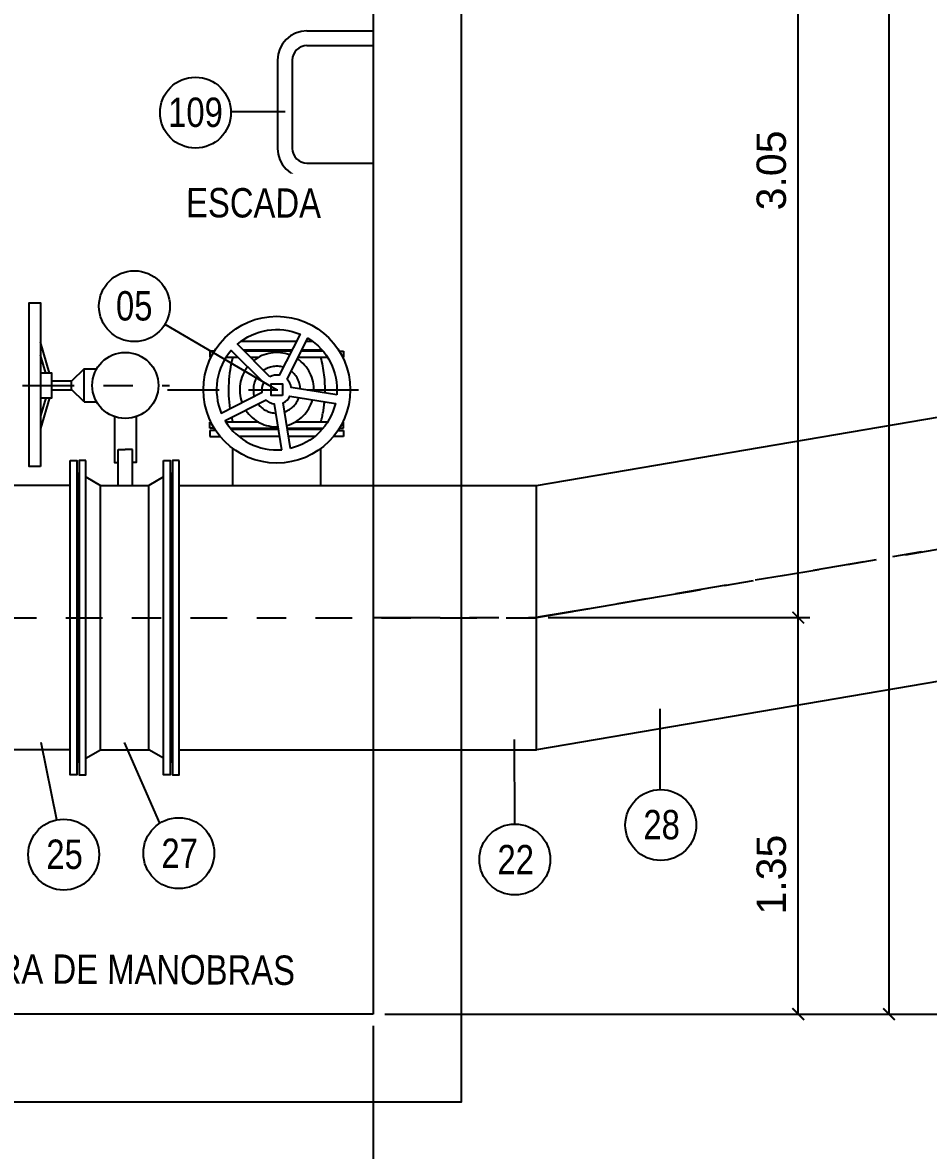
# Model space of a CAD drawing. Header units: feet. Extents: x 0 to 285190, y 0 to 9111369.
# Drawn here: x 285170.068 to 285173.152, y 9111344.923 to 9111348.763 of the extents above; entities that cross this region are included whole.
import ezdxf
from ezdxf import colors
from ezdxf.entities.mleader import LeaderData, LeaderLine
from ezdxf.enums import TextEntityAlignment as Align
from ezdxf.math import Vec2, Vec3

# ---------------------------------------------------------------- set-up
doc = ezdxf.new("R2010")
doc.units = ezdxf.units.FT
doc.header["$MEASUREMENT"] = 0
doc.linetypes.add('CENTER2', pattern=[1.125, 0.75, -0.125, 0.125, -0.125])
doc.linetypes.add('DASHDOT', pattern=[1, 0.5, -0.25, 0, -0.25])
doc.layers.get('0').update_dxf_attribs({"linetype": 'CONTINUOUS'})
doc.layers.get('DEFPOINTS').update_dxf_attribs({"linetype": 'CONTINUOUS'})
for name, color, linetype in [('01', 1, 'CONTINUOUS'), ('02', 7, 'CONTINUOUS'), ('EIXO', 1, 'DASHDOT'), ('FLANGES', 7, 'CONTINUOUS'), ('H-SA-CONTORNO', 2, 'CONTINUOUS'), ('H-SA-DIM', 1, 'CONTINUOUS'), ('H-SA-EIXOS', 1, 'DASHDOT'), ('H-SA-SIMB', 1, 'CONTINUOUS'), ('H-SA-TEXTO', 2, 'CONTINUOUS'), ('INDIC', 2, 'CONTINUOUS'), ('Top View-Ferro Fundido - JGS - K7(Esgoto)', 7, 'CONTINUOUS')]:
    doc.layers.add(name, color=color, linetype=linetype)
doc.styles.add('EGC_Arial_2.0mm', font='arial.ttf', dxfattribs={"width": 0.8, "height": 2})
doc.styles.get("Standard").update_dxf_attribs({"font": 'arial.ttf'})
doc.dimstyles.new('Copy of EGC_2.0mm', dxfattribs={"dimtxt": 0.1, "dimasz": 0.04, "dimexe": 0.04, "dimexo": 0.04, "dimgap": 0.04, "dimtad": 1, "dimzin": 1, "dimdsep": 46, "dimtxsty": 'Standard', "dimblk": 'ARCHTICK', "dimcen": 0, "dimclrd": 1, "dimclre": 1, "dimclrt": 2, "dimazin": 0, "dimtfac": 1, "dimtix": 1, "dimtmove": 1, "dimatfit": 3, "dimldrblk": 'NONE', "dimfxl": 0.002, "dimtolj": 1, "dimtzin": 0, "dimlwd": -1, "dimarcsym": 0})

# ---------------------------------------------------------------- blocks, each defined once
blk = doc.blocks.new('_ArchTick')
at = {"color": 0, "linetype": 'ByBlock', "const_width": 0.15}
blk.add_lwpolyline([(-0.5, -0.5), (0.5, 0.5)], dxfattribs=at)
blk = doc.blocks.new('*D1278')
at = {"layer": 'DEFPOINTS', "color": 0, "transparency": 16777216}
for p in [(285179.7905, 9111346.885, 1431.4766), (285171.2614, 9111345.3871, 479.4766), (285171.2614, 9111344.7377)]:
    blk.add_point(p, dxfattribs=at)
at = {"layer": 'H-SA-DIM', "color": 1, "lineweight": -2, "transparency": 16777216}
for p, q in [((285179.7905, 9111346.845), (285179.7905, 9111344.6977)), ((285171.2614, 9111345.3471), (285171.2614, 9111344.6977))]:
    blk.add_line(p, q, dxfattribs=at)
at = {"layer": 'H-SA-DIM', "color": 1, "transparency": 16777216}
blk.add_line((285179.7905, 9111344.7377), (285171.2614, 9111344.7377), dxfattribs=at)
at = {"layer": 'H-SA-DIM', "color": 1, "transparency": 16777216, "xscale": 0.04, "yscale": 0.04, "zscale": 0.04, "rotation": 180}
blk.add_blockref('_ArchTick', (285171.2614, 9111344.7377), dxfattribs=at)
at = {"layer": 'H-SA-DIM', "color": 1, "transparency": 16777216, "xscale": 0.04, "yscale": 0.04, "zscale": 0.04}
blk.add_blockref('_ArchTick', (285179.7905, 9111344.7377), dxfattribs=at)
at = {"layer": 'H-SA-DIM', "color": 2, "transparency": 16777216, "insert": (285175.5259, 9111344.8287), "char_height": 0.1, "attachment_point": 5}
blk.add_mtext('\\A1;8.55', dxfattribs=at)
blk = doc.blocks.new('_None')
blk = doc.blocks.new('*D1297')
at = {"layer": 'DEFPOINTS', "color": 0, "transparency": 16777216}
for p in [(285171.8178, 9111346.7371), (285172.709, 9111346.7371), (285171.2614, 9111345.3871)]:
    blk.add_point(p, dxfattribs=at)
at = {"layer": 'H-SA-DIM', "color": 1, "lineweight": -2, "transparency": 16777216}
for p, q in [((285171.8578, 9111346.7371), (285172.749, 9111346.7371)), ((285171.3014, 9111345.3871), (285172.749, 9111345.3871))]:
    blk.add_line(p, q, dxfattribs=at)
at = {"layer": 'H-SA-DIM', "color": 1, "transparency": 16777216}
blk.add_line((285172.709, 9111345.3871), (285172.709, 9111346.7371), dxfattribs=at)
at = {"layer": 'H-SA-DIM', "color": 1, "transparency": 16777216, "xscale": 0.04, "yscale": 0.04, "zscale": 0.04}
for p, rotation in [((285172.709, 9111346.7371), 90), ((285172.709, 9111345.3871), 270)]:
    blk.add_blockref('_ArchTick', p, dxfattribs=dict(at, rotation=rotation))
at = {"layer": 'H-SA-DIM', "color": 2, "transparency": 16777216, "insert": (285172.6178, 9111345.862), "char_height": 0.1, "attachment_point": 5, "rotation": 90}
blk.add_mtext('\\A1;1.35', dxfattribs=at)
blk = doc.blocks.new('*D1293')
at = {"layer": 'DEFPOINTS', "color": 0, "transparency": 16777216}
for p in [(285171.8178, 9111349.7822), (285172.709, 9111349.7822), (285171.8178, 9111346.7371)]:
    blk.add_point(p, dxfattribs=at)
at = {"layer": 'H-SA-DIM', "color": 1, "lineweight": -2, "transparency": 16777216}
for p, q in [((285171.8578, 9111349.7822), (285172.749, 9111349.7822)), ((285171.8578, 9111346.7371), (285172.749, 9111346.7371))]:
    blk.add_line(p, q, dxfattribs=at)
at = {"layer": 'H-SA-DIM', "color": 1, "transparency": 16777216}
blk.add_line((285172.709, 9111346.7371), (285172.709, 9111349.7822), dxfattribs=at)
at = {"layer": 'H-SA-DIM', "color": 1, "transparency": 16777216, "xscale": 0.04, "yscale": 0.04, "zscale": 0.04}
for p, rotation in [((285172.709, 9111349.7822), 90), ((285172.709, 9111346.7371), 270)]:
    blk.add_blockref('_ArchTick', p, dxfattribs=dict(at, rotation=rotation))
at = {"layer": 'H-SA-DIM', "color": 2, "transparency": 16777216, "insert": (285172.6179, 9111348.2597), "char_height": 0.1, "attachment_point": 5, "rotation": 90}
blk.add_mtext('\\A1;3.05', dxfattribs=at)
blk = doc.blocks.new('*D1296')
at = {"layer": 'DEFPOINTS', "color": 0, "transparency": 16777216}
for p in [(285171.2614, 9111354.0869), (285173.0182, 9111354.0869), (285171.2614, 9111345.387)]:
    blk.add_point(p, dxfattribs=at)
at = {"layer": 'H-SA-DIM', "color": 1, "lineweight": -2, "transparency": 16777216}
for p, q in [((285171.3014, 9111354.0869), (285173.0582, 9111354.0869)), ((285171.3014, 9111345.387), (285173.0582, 9111345.387))]:
    blk.add_line(p, q, dxfattribs=at)
at = {"layer": 'H-SA-DIM', "color": 1, "transparency": 16777216}
blk.add_line((285173.0182, 9111345.387), (285173.0182, 9111354.0869), dxfattribs=at)
at = {"layer": 'H-SA-DIM', "color": 1, "transparency": 16777216, "xscale": 0.04, "yscale": 0.04, "zscale": 0.04}
for p, rotation in [((285173.0182, 9111354.0869), 90), ((285173.0182, 9111345.387), 270)]:
    blk.add_blockref('_ArchTick', p, dxfattribs=dict(at, rotation=rotation))
at = {"layer": 'H-SA-DIM', "color": 2, "transparency": 16777216, "insert": (285172.927, 9111349.3033), "char_height": 0.1, "attachment_point": 5, "rotation": 90}
blk.add_mtext('\\A1;8.70', dxfattribs=at)
blk = doc.blocks.new('*D1306')
at = {"layer": 'DEFPOINTS', "color": 0, "transparency": 16777216}
for p in [(285177.9507, 9111346.885), (285179.7905, 9111346.885, 1431.4766), (285171.2614, 9111345.3871, 479.4766)]:
    blk.add_point(p, dxfattribs=at)
at = {"layer": 'H-SA-DIM', "color": 1, "lineweight": -2, "transparency": 16777216}
for p, q in [((285179.7505, 9111346.885), (285177.9107, 9111346.885)), ((285171.3014, 9111345.3871), (285177.9907, 9111345.3871))]:
    blk.add_line(p, q, dxfattribs=at)
at = {"layer": 'H-SA-DIM', "color": 1, "transparency": 16777216}
blk.add_line((285177.9507, 9111345.3871), (285177.9507, 9111346.885), dxfattribs=at)
at = {"layer": 'H-SA-DIM', "color": 1, "transparency": 16777216, "xscale": 0.04, "yscale": 0.04, "zscale": 0.04}
for p, rotation in [((285177.9507, 9111346.885), 90), ((285177.9507, 9111345.3871), 270)]:
    blk.add_blockref('_ArchTick', p, dxfattribs=dict(at, rotation=rotation))
at = {"layer": 'H-SA-DIM', "color": 2, "transparency": 16777216, "insert": (285177.8597, 9111346.1361), "char_height": 0.1, "attachment_point": 5, "rotation": 90}
blk.add_mtext('\\A1;1.50', dxfattribs=at)

msp = doc.modelspace()

# ---------------------------------------------------------------- linework, layer by layer
at = {"layer": '01', "color": 1}
for p, q in [((285170.1601, 9111347.5694, 479.4766), (285170.1292, 9111347.6746, 479.4766)), ((285170.8119, 9111347.6781, 479.4766), (285171.0008, 9111347.6781, 479.4766)), ((285171.0345, 9111347.6781, 479.4766), (285171.0552, 9111347.6781, 479.4766)), ((285170.1472, 9111347.5694, 479.4766), (285170.1292, 9111347.6308, 479.4766)), ((285170.2772, 9111347.584, 479.4766), (285170.235, 9111347.5418, 479.4766)), ((285170.2772, 9111347.4715, 479.4766), (285170.2772, 9111347.584, 479.4766)), ((285170.235, 9111347.5137, 479.4766), (285170.235, 9111347.5418, 479.4766)), ((285170.2772, 9111347.4715, 479.4766), (285170.235, 9111347.5137, 479.4766)), ((285170.1472, 9111347.486, 479.4766), (285170.1292, 9111347.4247, 479.4766)), ((285170.1601, 9111347.486, 479.4766), (285170.1292, 9111347.3808, 479.4766))]:
    msp.add_line(p, q, dxfattribs=at)
at = {"layer": '01', "color": 1, "ltscale": 2.5}
for p, q in [((285170.2772, 9111347.584, 479.4766), (285170.3204, 9111347.584, 479.4766)), ((285170.1675, 9111347.5432, 479.4766), (285170.235, 9111347.5432, 479.4766)), ((285170.1675, 9111347.5122, 479.4766), (285170.235, 9111347.5122, 479.4766)), ((285170.2772, 9111347.4715, 479.4766), (285170.3204, 9111347.4715, 479.4766))]:
    msp.add_line(p, q, dxfattribs=at)
at = {"layer": '01', "color": 1, "elevation": 479.4766}
for points in [[(285170.1292, 9111347.486), (285170.1675, 9111347.486), (285170.1675, 9111347.5694), (285170.1292, 9111347.5694)], [(285170.3809, 9111347.4214), (285170.3809, 9111347.2653), (285170.3934, 9111347.2653)], [(285170.4547, 9111347.4214), (285170.4547, 9111347.2653), (285170.4422, 9111347.2653)]]:
    msp.add_lwpolyline(points, dxfattribs=at)
at = {"layer": '02', "color": 2, "linetype": 'Continuous', "elevation": 479.4766}
for points in [[(285170.9104, 9111347.5575), (285170.7996, 9111347.6683, -0.284894), (285171.013, 9111347.7021), (285170.9418, 9111347.5624, 0.16324)], [(285171.1378, 9111347.496), (285170.983, 9111347.5205, 0.16324), (285170.9686, 9111347.5488), (285171.0397, 9111347.6885, -0.284894)], [(285170.9507, 9111347.3088), (285170.9262, 9111347.4637, -0.16324), (285170.8979, 9111347.4781), (285170.7582, 9111347.4069, 0.284894)], [(285170.9804, 9111347.3135), (285170.9558, 9111347.4684, 0.16324), (285170.9783, 9111347.4909), (285171.1331, 9111347.4663, -0.284894)]]:
    msp.add_lwpolyline(points, format="xyb", close=True, dxfattribs=at)
at = {"layer": '02', "color": 2, "linetype": 'Continuous', "ltscale": 0.2, "elevation": 479.4766}
msp.add_lwpolyline([(285170.8892, 9111347.5362), (285170.7784, 9111347.6471, 0.284894), (285170.7446, 9111347.4337), (285170.8843, 9111347.5048, -0.16324)], format="xyb", close=True, dxfattribs=at)
msp.add_lwpolyline([(285170.9531, 9111347.4936), (285170.9141, 9111347.4936), (285170.9141, 9111347.5326), (285170.9531, 9111347.5326)], close=True, dxfattribs=at)
at = {"layer": '02', "color": 2, "linetype": 'Continuous', "ltscale": 0.2}
msp.add_circle((285170.9336, 9111347.5131, 479.4766), 0.25, dxfattribs=at)
at = {"layer": 'EIXO', "color": 1, "linetype": 'DASHDOT', "ltscale": 0.35}
for p, q in [((285170.7813, 9111347.6441, 479.4766), (285170.7759, 9111347.6441, 479.4766)), ((285170.9855, 9111347.6481, 479.4766), (285170.8198, 9111347.6481, 479.4766)), ((285170.9835, 9111347.6441, 479.4766), (285170.8238, 9111347.6441, 479.4766)), ((285171.0912, 9111347.6441, 479.4766), (285171.0171, 9111347.6441, 479.4766)), ((285171.0878, 9111347.6481, 479.4766), (285171.0192, 9111347.6481, 479.4766)), ((285170.7609, 9111347.6236, 479.4766), (285170.8018, 9111347.6236, 479.4766)), ((285170.8443, 9111347.6236, 479.4766), (285170.872, 9111347.6236, 479.4766)), ((285171.0067, 9111347.6236, 479.4766), (285171.1062, 9111347.6236, 479.4766)), ((285170.0682, 9111347.5277, 479.4766), (285170.5678, 9111347.5277, 479.4766)), ((285170.5619, 9111347.5131, 479.4766), (285171.2909, 9111347.5131, 479.4766)), ((285170.872, 9111347.4026, 479.4766), (285170.7609, 9111347.4026, 479.4766)), ((285171.1062, 9111347.4026, 479.4766), (285170.9951, 9111347.4026, 479.4766)), ((285170.7759, 9111347.3821, 479.4766), (285170.9391, 9111347.3821, 479.4766)), ((285170.9398, 9111347.3781, 479.4766), (285170.7793, 9111347.3781, 479.4766)), ((285170.9695, 9111347.3821, 479.4766), (285171.0912, 9111347.3821, 479.4766)), ((285171.0878, 9111347.3781, 479.4766), (285170.9701, 9111347.3781, 479.4766)), ((285170.9436, 9111347.3536, 479.4766), (285170.8048, 9111347.3536, 479.4766)), ((285171.0623, 9111347.3536, 479.4766), (285170.974, 9111347.3536, 479.4766))]:
    msp.add_line(p, q, dxfattribs=at)
at = {"layer": 'EIXO', "color": 1, "linetype": 'DASHDOT', "elevation": 479.4766}
for points in [[(285170.7206, 9111347.6441), (285170.7061, 9111347.6441), (285170.7061, 9111347.6236), (285170.7093, 9111347.6236)], [(285171.1465, 9111347.6441), (285171.1611, 9111347.6441), (285171.1611, 9111347.6236), (285171.1578, 9111347.6236)], [(285170.7206, 9111347.3821), (285170.7061, 9111347.3821), (285170.7061, 9111347.4026), (285170.7093, 9111347.4026)], [(285171.1465, 9111347.3821), (285171.1611, 9111347.3821), (285171.1611, 9111347.4026), (285171.1578, 9111347.4026)], [(285170.7258, 9111347.3741), (285170.7061, 9111347.3741), (285170.7061, 9111347.3536), (285170.7411, 9111347.3536)], [(285171.1414, 9111347.3741), (285171.1611, 9111347.3741), (285171.1611, 9111347.3536), (285171.1261, 9111347.3536)]]:
    msp.add_lwpolyline(points, dxfattribs=at)
at = {"layer": 'EIXO', "color": 1, "linetype": 'DASHDOT'}
for centre, radius, start, end in [((285170.9336, 9111347.5131, 479.4766), 0.1265, 69.81, 128.19), ((285171.196, 9111347.5131, 479.4766), 0.4269, 165, 188.6904), ((285170.9336, 9111347.5131, 479.4766), 0.1265, 141.81, 200.19), ((285170.9336, 9111347.5131, 479.4766), 0.08, 73.8069, 124.1931), ((285170.9336, 9111347.5131, 479.4766), 0.1265, 357.81, 56.19), ((285170.6712, 9111347.5131, 479.4766), 0.4269, 358.5434, 15), ((285170.9336, 9111347.5131, 479.4766), 0.08, 145.8069, 196.1931), ((285170.9336, 9111347.5131, 479.4766), 0.08, 1.8069, 52.1931), ((285170.9336, 9111347.5131, 479.4766), 0.08, 289.8069, 340.1931), ((285170.9336, 9111347.5131, 479.4766), 0.1265, 285.81, 344.19), ((285170.9336, 9111347.5131, 479.4766), 0.1265, 213.81, 272.19), ((285170.9336, 9111347.5131, 479.4766), 0.08, 217.8069, 268.1931), ((285170.6712, 9111347.5131, 479.4766), 0.4269, 345, 354.4977), ((285171.196, 9111347.5131, 479.4766), 0.4269, 192.8842, 195)]:
    msp.add_arc(centre, radius, start, end, dxfattribs=at)
at = {"layer": 'FLANGES', "color": 2, "elevation": 479.4766}
msp.add_lwpolyline([(285170.1292, 9111347.2517), (285170.0902, 9111347.2517), (285170.0902, 9111347.8085), (285170.1292, 9111347.8085)], close=True, dxfattribs=at)
at = {"layer": 'FLANGES', "color": 2}
msp.add_circle((285170.4178, 9111347.5277, 479.4766), 0.1125, dxfattribs=at)
at = {"layer": 'H-SA-DIM'}
msp.add_line((285171.8179, 9111346.2871, 479.4766), (285171.8178, 9111347.1872, 479.4766), dxfattribs=at)
at = {"layer": 'H-SA-EIXOS', "ltscale": 0.25, "elevation": 479.4766}
msp.add_lwpolyline([(285167.6651, 9111346.737), (285171.8215, 9111346.7369)], dxfattribs=at)
at = {"layer": 'INDIC', "color": 1, "linetype": 'Continuous'}
for p, q in [((285170.7774, 9111348.4606, 479.4766), (285170.9625, 9111348.4606, 479.4766)), ((285170.5529, 9111347.7364, 479.4766), (285170.9336, 9111347.5131, 479.4766)), ((285170.1842, 9111346.0485, 479.4766), (285170.1314, 9111346.3122, 479.4766)), ((285170.5353, 9111346.0371, 479.4766), (285170.4154, 9111346.3122, 479.4766))]:
    msp.add_line(p, q, dxfattribs=at)
for centre in [(285170.6567, 9111348.4565, 479.4766), (285170.4488, 9111347.7975, 479.4766), (285170.5999, 9111345.9351, 479.4766), (285170.208, 9111345.9302, 479.4766)]:
    msp.add_circle(centre, 0.1207, dxfattribs=at)
at = {"layer": 'Top View-Ferro Fundido - JGS - K7(Esgoto)', "color": 1, "linetype": 'ByBlock', "lineweight": -2}
for p, q in [((285171.0364, 9111348.735, 479.4766), (285171.2614, 9111348.735, 479.4766)), ((285171.0364, 9111348.685, 479.4766), (285171.2614, 9111348.685, 479.4766)), ((285170.9364, 9111348.635, 479.4766), (285170.9364, 9111348.335, 479.4766)), ((285170.9864, 9111348.635, 479.4766), (285170.9864, 9111348.335, 479.4766)), ((285171.0364, 9111348.285, 479.4766), (285171.2614, 9111348.285, 479.4766)), ((285171.0364, 9111348.235, 479.4766), (285171.2614, 9111348.235, 479.4766)), ((285170.3934, 9111347.3099, 479.4766), (285170.4178, 9111347.3099, 479.4766)), ((285170.3934, 9111347.1871, 479.4766), (285170.3934, 9111347.3099, 479.4766)), ((285170.4422, 9111347.3099, 479.4766), (285170.4178, 9111347.3099, 479.4766)), ((285170.4422, 9111347.1871, 479.4766), (285170.4422, 9111347.3099, 479.4766)), ((285170.7836, 9111347.1871, 479.4766), (285170.7836, 9111347.3131, 479.4766)), ((285171.0836, 9111347.1871, 479.4766), (285171.0836, 9111347.3131, 479.4766)), ((285170.2829, 9111347.216, 479.4766), (285170.3329, 9111347.1871, 479.4766)), ((285170.5479, 9111347.216, 479.4766), (285170.4979, 9111347.1871, 479.4766)), ((285170.2299, 9111347.1871, 479.4766), (285170.0329, 9111347.1871, 479.4766)), ((285170.3329, 9111346.2871, 479.4766), (285170.3329, 9111347.1871, 479.4766)), ((285170.3329, 9111347.1871, 479.4766), (285170.4979, 9111347.1871, 479.4766)), ((285170.4979, 9111346.2871, 479.4766), (285170.4979, 9111347.1871, 479.4766)), ((285170.6009, 9111347.1871, 479.4766), (285171.8178, 9111347.1872, 479.4766)), ((285170.2299, 9111346.2871, 479.4766), (285170.0329, 9111346.2871, 479.4766)), ((285170.2829, 9111346.2583, 479.4766), (285170.3329, 9111346.2871, 479.4766)), ((285170.3329, 9111346.2871, 479.4766), (285170.4979, 9111346.2871, 479.4766)), ((285170.5479, 9111346.2583, 479.4766), (285170.4979, 9111346.2871, 479.4766)), ((285170.6009, 9111346.2871, 479.4766), (285171.8179, 9111346.2871, 479.4766))]:
    msp.add_line(p, q, dxfattribs=at)
at = {"layer": 'Top View-Ferro Fundido - JGS - K7(Esgoto)', "color": 1, "linetype": 'ByBlock', "lineweight": -2, "elevation": 479.4766}
for points in [[(285170.2299, 9111347.2721), (285170.2524, 9111347.2721), (285170.2524, 9111346.2021), (285170.2299, 9111346.2021)], [(285170.2829, 9111347.2721), (285170.2604, 9111347.2721), (285170.2604, 9111346.2021), (285170.2829, 9111346.2021)], [(285170.5479, 9111347.2722), (285170.5704, 9111347.2722), (285170.5704, 9111346.2022), (285170.5479, 9111346.2022)], [(285170.6009, 9111347.2722), (285170.5784, 9111347.2722), (285170.5784, 9111346.2022), (285170.6009, 9111346.2022)]]:
    msp.add_lwpolyline(points, close=True, dxfattribs=at)
for points in [[(285170.2524, 9111347.2281), (285170.2564, 9111347.2281), (285170.2564, 9111346.2461), (285170.2524, 9111346.2461)], [(285170.2604, 9111347.2281), (285170.2564, 9111347.2281), (285170.2564, 9111346.2461), (285170.2604, 9111346.2461)], [(285170.5704, 9111347.2282), (285170.5744, 9111347.2282), (285170.5744, 9111346.2462), (285170.5704, 9111346.2462)], [(285170.5784, 9111347.2282), (285170.5744, 9111347.2282), (285170.5744, 9111346.2462), (285170.5784, 9111346.2462)]]:
    msp.add_lwpolyline(points, dxfattribs=at)
at = {"layer": 'Top View-Ferro Fundido - JGS - K7(Esgoto)', "color": 1, "linetype": 'ByBlock', "lineweight": -2}
for centre, radius, start, end in [((285171.0364, 9111348.635, 479.4766), 0.1, 90, 180), ((285171.0364, 9111348.635, 479.4766), 0.05, 90, 180), ((285171.0364, 9111348.335, 479.4766), 0.1, 180, 270), ((285171.0364, 9111348.335, 479.4766), 0.05, 180, 270)]:
    msp.add_arc(centre, radius, start, end, dxfattribs=at)

# ---------------------------------------------------------------- texts
at = {"layer": 'H-SA-TEXTO', "color": 2, "insert": (285170.3279, 9111345.4883, 479.4766), "char_height": 0.1, "width": 1.448787, "attachment_point": 8, "rotation": 359.7131, "style": 'EGC_Arial_2.0mm', "bg_fill": 3, "box_fill_scale": 1, "bg_fill_color": 256, "bg_fill_transparency": 0}
msp.add_mtext('CÂMARA DE MANOBRAS', dxfattribs=at)
at = {"layer": 'INDIC', "color": 2, "style": 'EGC_Arial_2.0mm', "width": 0.8}
for s, p in [('109', (285170.6567, 9111348.4578, 479.4766)), ('05', (285170.4481, 9111347.7988, 479.4766)), ('25', (285170.2109, 9111345.9314, 479.4766)), ('27', (285170.6028, 9111345.9347, 479.4766))]:
    msp.add_text(s, height=0.1, dxfattribs=at).set_placement(p, align=Align.MIDDLE_CENTER)

# ---------------------------------------------------------------- dimensions: what is measured, and where the dimension line sits
at = {"layer": 'H-SA-DIM'}
for base, p1, p2, picture, middle in [((285173.0182, 9111354.0869, 479.4766), (285171.2614, 9111345.387, 479.4766), (285171.2614, 9111354.0869, 479.4766), '*D1296', (285173.0181, 9111349.3033, 479.4766)), ((285172.709, 9111346.7371, 479.4766), (285171.2614, 9111345.3871, 479.4766), (285171.8178, 9111346.7371, 479.4766), '*D1297', (285172.7089, 9111345.862, 479.4766))]:
    dim = msp.add_linear_dim(base=base, p1=p1, p2=p2, angle=270, dimstyle='Copy of EGC_2.0mm', dxfattribs=at)
    dim.commit()
    dim.dimension.update_dxf_attribs({"geometry": picture, "text_midpoint": middle, "dimtype": 160})
dim = msp.add_linear_dim(base=(285172.709, 9111349.7822, 479.4766), p1=(285171.8178, 9111346.7371, 479.4766), p2=(285171.8178, 9111349.7822, 479.4766), angle=270, dimstyle='Copy of EGC_2.0mm', dxfattribs=at)
dim.commit()
dim.dimension.update_dxf_attribs({"geometry": '*D1293', "text_midpoint": (285172.6179, 9111348.2597, 479.4766)})
dim = msp.add_linear_dim(base=(285171.2614, 9111344.7377), p1=(285179.7905, 9111346.885, 1431.4766), p2=(285171.2614, 9111345.3871, 479.4766), text='8.55', dimstyle='Copy of EGC_2.0mm', dxfattribs=at)
dim.commit()
dim.dimension.update_dxf_attribs({"geometry": '*D1278', "text_midpoint": (285175.5259, 9111344.8287)})

# ---------------------------------------------------------------- next in the draw order: texts
at = {"layer": 'H-SA-TEXTO', "color": 2, "insert": (285170.8542, 9111348.098, 479.4766), "char_height": 0.1, "width": 3.355817, "attachment_point": 8, "rotation": 359.7131, "style": 'EGC_Arial_2.0mm', "bg_fill": 2}
msp.add_mtext('ESCADA', dxfattribs=at)

# ---------------------------------------------------------------- next in the draw order: leaders
at = {"layer": 'H-SA-TEXTO'}
ml = msp.add_multileader_mtext('Standard', dxfattribs=at)
ml.set_content('CANAL CP3a-TRECHO 1', color=2, style='EGC_Arial_2.0mm')
ml.set_leader_properties(color=1, linetype='ByLayer', lineweight=-1)
ml.set_arrow_properties(name='NONE')
ml.build(insert=Vec2(0, 0))
ml.multileader.update_dxf_attribs({"text_left_attachment_type": 2, "text_right_attachment_type": 2, "dogleg_length": 1.9819, "arrow_head_size": 0.075, "scale": 0.05})
ctx = ml.context
ctx.base_point, ctx.scale, ctx.char_height, ctx.arrow_head_size, ctx.landing_gap_size, ctx.plane_origin, ctx.plane_x_axis, ctx.plane_y_axis = Vec3(285185.2065, 9111349.7495, 1431.4766), 0.05, 0.1, 0.075, 0.05, Vec3(285571.5813, 9111286.4617, 1431.4766), Vec3(-0.999987, 0.005007), Vec3(-0.005007, -0.999987)
ctx.left_attachment, ctx.right_attachment, ctx.text_align_type = 2, 2, 1
notes = []
notes.append((ctx, [(0, (0, 0, 0), (0, 0), (1, 0), 1, [])]))
ctx.mtext.insert, ctx.mtext.text_direction, ctx.mtext.rotation, ctx.mtext.width, ctx.mtext.defined_height, ctx.mtext.alignment, ctx.mtext.flow_direction = Vec3(285184.527, 9111349.8046, 1431.4766), Vec3(0.999987, -0.005007), 6.278178, 1.426802, 0.2824, 2, 5
ctx.mtext.has_bg_fill, ctx.mtext.bg_color, ctx.mtext.bg_scale_factor, ctx.mtext.bg_transparency, ctx.mtext.use_window_bg_color = 1, -1073741824, 1, 0, 1
for ctx, leaders in notes:
    for number, flags, end, landing, length, lines in leaders:
        leader = LeaderData()
        leader.index, (leader.has_last_leader_line, leader.has_dogleg_vector, leader.attachment_direction) = number, flags
        leader.last_leader_point, leader.dogleg_vector, leader.dogleg_length = Vec3(end), Vec3(landing), length
        for number, points, colour, breaks in lines:
            line = LeaderLine()
            line.index, line.vertices, line.color, line.breaks = number, Vec3.list(points), colors.encode_raw_color(colour), breaks
            leader.lines.append(line)
        ctx.leaders.append(leader)

# ---------------------------------------------------------------- next in the draw order: leaders
ml = msp.add_multileader_mtext('Standard', dxfattribs=at)
ml.set_content('CÂMARA DE DESCARGA', color=2, style='EGC_Arial_2.0mm')
ml.set_leader_properties(color=1, linetype='ByLayer', lineweight=-1)
ml.set_arrow_properties(name='NONE')
ml.build(insert=Vec2(0, 0))
ml.multileader.update_dxf_attribs({"text_left_attachment_type": 2, "text_right_attachment_type": 2, "dogleg_length": 1.9819, "arrow_head_size": 0.075, "scale": 0.05})
ctx = ml.context
ctx.base_point, ctx.scale, ctx.char_height, ctx.arrow_head_size, ctx.landing_gap_size, ctx.plane_origin, ctx.plane_x_axis, ctx.plane_y_axis = Vec3(285183.0677, 9111348.6591, 1431.4766), 0.05, 0.1, 0.075, 0.05, Vec3(285252.4569, 9111727.8384, 1431.4766), Vec3(0.005007, 0.999987), Vec3(-0.999987, 0.005007)
ctx.left_attachment, ctx.right_attachment, ctx.text_align_type = 2, 2, 1
notes = []
notes.append((ctx, [(0, (0, 0, 0), (0, 0), (1, 0), 1, [])]))
ctx.mtext.insert, ctx.mtext.text_direction, ctx.mtext.rotation, ctx.mtext.width, ctx.mtext.defined_height, ctx.mtext.alignment, ctx.mtext.flow_direction = Vec3(285183.0078, 9111349.368, 1431.4766), Vec3(0.005007, 0.999987), 1.565789, 1.322834, 0.2562, 2, 5
ctx.mtext.has_bg_fill, ctx.mtext.bg_color, ctx.mtext.bg_scale_factor, ctx.mtext.bg_transparency, ctx.mtext.use_window_bg_color = 1, -1073741824, 1, 0, 1
for ctx, leaders in notes:
    for number, flags, end, landing, length, lines in leaders:
        leader = LeaderData()
        leader.index, (leader.has_last_leader_line, leader.has_dogleg_vector, leader.attachment_direction) = number, flags
        leader.last_leader_point, leader.dogleg_vector, leader.dogleg_length = Vec3(end), Vec3(landing), length
        for number, points, colour, breaks in lines:
            line = LeaderLine()
            line.index, line.vertices, line.color, line.breaks = number, Vec3.list(points), colors.encode_raw_color(colour), breaks
            leader.lines.append(line)
        ctx.leaders.append(leader)

# ---------------------------------------------------------------- next in the draw order: linework, layer by layer
at = {"layer": 'EIXO', "ltscale": 0.35, "elevation": 479.4766}
msp.add_lwpolyline([(285180.0566, 9111347.885), (285178.5509, 9111347.885), (285171.815, 9111346.7368)], dxfattribs=at)
at = {"layer": 'H-SA-DIM'}
for p, q in [((285171.8178, 9111347.1872, 479.4766), (285178.5402, 9111348.3332, 479.4766)), ((285178.5402, 9111347.4332, 479.4766), (285171.8179, 9111346.2872, 479.4766))]:
    msp.add_line(p, q, dxfattribs=at)
at = {"layer": 'H-SA-EIXOS', "ltscale": 0.25, "elevation": 479.4766}
msp.add_lwpolyline([(285171.8178, 9111346.7372), (285178.5509, 9111347.885), (285183.445, 9111347.885), (285183.445, 9111347.885)], dxfattribs=at)
at = {"layer": 'H-SA-SIMB', "color": 4, "linetype": 'CENTER2', "ltscale": 0.3, "elevation": 479.4766}
msp.add_lwpolyline([(285171.2651, 9111346.7372), (285171.8178, 9111346.7372), (285172.3787, 9111346.8328)], dxfattribs=at)

# ---------------------------------------------------------------- next in the draw order: leaders
at = {"layer": 'H-SA-TEXTO'}
ml = msp.add_multileader_mtext('Standard', dxfattribs=at)
ml.set_content('CANAL CS-27', color=2, style='EGC_Arial_2.0mm')
ml.set_leader_properties(color=1, linetype='ByLayer', lineweight=-1)
ml.set_arrow_properties(name='NONE')
ml.build(insert=Vec2(0, 0))
ml.multileader.update_dxf_attribs({"text_left_attachment_type": 2, "text_right_attachment_type": 2, "dogleg_length": 1.9819, "arrow_head_size": 0.075, "scale": 0.05})
ctx = ml.context
ctx.base_point, ctx.scale, ctx.char_height, ctx.arrow_head_size, ctx.landing_gap_size, ctx.plane_origin, ctx.plane_x_axis, ctx.plane_y_axis = Vec3(285176.4321, 9111365.0546, 1588.05), 0.05, 0.1, 0.075, 0.05, Vec3(285113.8894, 9111744.9167, 1588.05), Vec3(-0.005007, 0.999987), Vec3(-0.999987, -0.005007)
ctx.left_attachment, ctx.right_attachment, ctx.text_align_type = 2, 2, 1
notes = []
notes.append((ctx, [(0, (0, 0, 0), (0, 0), (1, 0), 1, [])]))
ctx.mtext.insert, ctx.mtext.text_direction, ctx.mtext.rotation, ctx.mtext.width, ctx.mtext.defined_height, ctx.mtext.alignment, ctx.mtext.flow_direction = Vec3(285176.3784, 9111365.4593, 1588.05), Vec3(-0.005007, 0.999987), 1.575804, 1.318874, 1.047, 2, 5
ctx.mtext.has_bg_fill, ctx.mtext.bg_color, ctx.mtext.bg_scale_factor, ctx.mtext.bg_transparency, ctx.mtext.use_window_bg_color = 1, -1073741824, 1, 0, 1
for ctx, leaders in notes:
    for number, flags, end, landing, length, lines in leaders:
        leader = LeaderData()
        leader.index, (leader.has_last_leader_line, leader.has_dogleg_vector, leader.attachment_direction) = number, flags
        leader.last_leader_point, leader.dogleg_vector, leader.dogleg_length = Vec3(end), Vec3(landing), length
        for number, points, colour, breaks in lines:
            line = LeaderLine()
            line.index, line.vertices, line.color, line.breaks = number, Vec3.list(points), colors.encode_raw_color(colour), breaks
            leader.lines.append(line)
        ctx.leaders.append(leader)

# ---------------------------------------------------------------- next in the draw order: leaders
ml = msp.add_multileader_mtext('Standard', dxfattribs=at)
ml.set_content('CÂMARA DE DESCARGA', color=2, style='EGC_Arial_2.0mm')
ml.set_leader_properties(color=1, linetype='ByLayer', lineweight=-1)
ml.set_arrow_properties(name='NONE')
ml.build(insert=Vec2(0, 0))
ml.multileader.update_dxf_attribs({"text_left_attachment_type": 2, "text_right_attachment_type": 2, "dogleg_length": 1.9819, "arrow_head_size": 0.075, "scale": 0.05})
ctx = ml.context
ctx.base_point, ctx.scale, ctx.char_height, ctx.arrow_head_size, ctx.landing_gap_size, ctx.plane_origin, ctx.plane_x_axis, ctx.plane_y_axis = Vec3(285175.9573, 9111362.3665, 1588.05), 0.05, 0.1, 0.075, 0.05, Vec3(285555.1366, 9111425.7703, 1588.05), Vec3(0.999987, 0.005007), Vec3(-0.005007, 0.999987)
ctx.left_attachment, ctx.right_attachment, ctx.text_align_type = 2, 2, 1
notes = []
notes.append((ctx, [(0, (0, 0, 0), (0, 0), (1, 0), 1, [])]))
ctx.mtext.insert, ctx.mtext.text_direction, ctx.mtext.rotation, ctx.mtext.width, ctx.mtext.defined_height, ctx.mtext.alignment, ctx.mtext.flow_direction = Vec3(285176.6656, 9111362.4336, 1588.05), Vec3(0.999987, 0.005007), 0.005007, 1.322834, 0.2562, 2, 5
ctx.mtext.has_bg_fill, ctx.mtext.bg_color, ctx.mtext.bg_scale_factor, ctx.mtext.bg_transparency, ctx.mtext.use_window_bg_color = 1, -1073741824, 1, 0, 1
for ctx, leaders in notes:
    for number, flags, end, landing, length, lines in leaders:
        leader = LeaderData()
        leader.index, (leader.has_last_leader_line, leader.has_dogleg_vector, leader.attachment_direction) = number, flags
        leader.last_leader_point, leader.dogleg_vector, leader.dogleg_length = Vec3(end), Vec3(landing), length
        for number, points, colour, breaks in lines:
            line = LeaderLine()
            line.index, line.vertices, line.color, line.breaks = number, Vec3.list(points), colors.encode_raw_color(colour), breaks
            leader.lines.append(line)
        ctx.leaders.append(leader)

# ---------------------------------------------------------------- next in the draw order: linework, layer by layer
at = {"layer": 'H-SA-CONTORNO', "ltscale": 0.75, "elevation": 479.4766}
for points in [[(285168.9614, 9111354.3869), (285171.5614, 9111354.3869), (285171.5614, 9111345.0872), (285168.9614, 9111345.0872)], [(285171.2614, 9111345.3871), (285169.2614, 9111345.3871), (285169.2614, 9111354.0869), (285171.2614, 9111354.0869)]]:
    msp.add_lwpolyline(points, close=True, dxfattribs=at)
at = {"layer": 'INDIC', "color": 1, "linetype": 'Continuous'}
for p, q in [((285172.2384, 9111346.1516), (285172.2384, 9111346.4267)), ((285171.7439, 9111346.0343, 479.4766), (285171.7435, 9111346.3216, 479.4766))]:
    msp.add_line(p, q, dxfattribs=at)
for centre in [(285172.2409, 9111346.0309), (285171.7441, 9111345.9135, 479.4766)]:
    msp.add_circle(centre, 0.1207, dxfattribs=at)

# ---------------------------------------------------------------- next in the draw order: texts
at = {"layer": 'INDIC', "color": 2, "style": 'EGC_Arial_2.0mm', "width": 0.8}
for s, p in [('28', (285172.2439, 9111346.0322)), ('22', (285171.7471, 9111345.9131, 479.4766))]:
    msp.add_text(s, height=0.1, dxfattribs=at).set_placement(p, align=Align.MIDDLE_CENTER)

# ---------------------------------------------------------------- next in the draw order: dimensions: what is measured, and where the dimension line sits
at = {"layer": 'H-SA-DIM'}
dim = msp.add_linear_dim(base=(285177.9507, 9111346.885), p1=(285171.2614, 9111345.3871, 479.4766), p2=(285179.7905, 9111346.885, 1431.4766), angle=90, dimstyle='Copy of EGC_2.0mm', dxfattribs=at)
dim.commit()
dim.dimension.update_dxf_attribs({"geometry": '*D1306', "text_midpoint": (285177.8597, 9111346.1361)})

doc.saveas('drawing.dxf')
